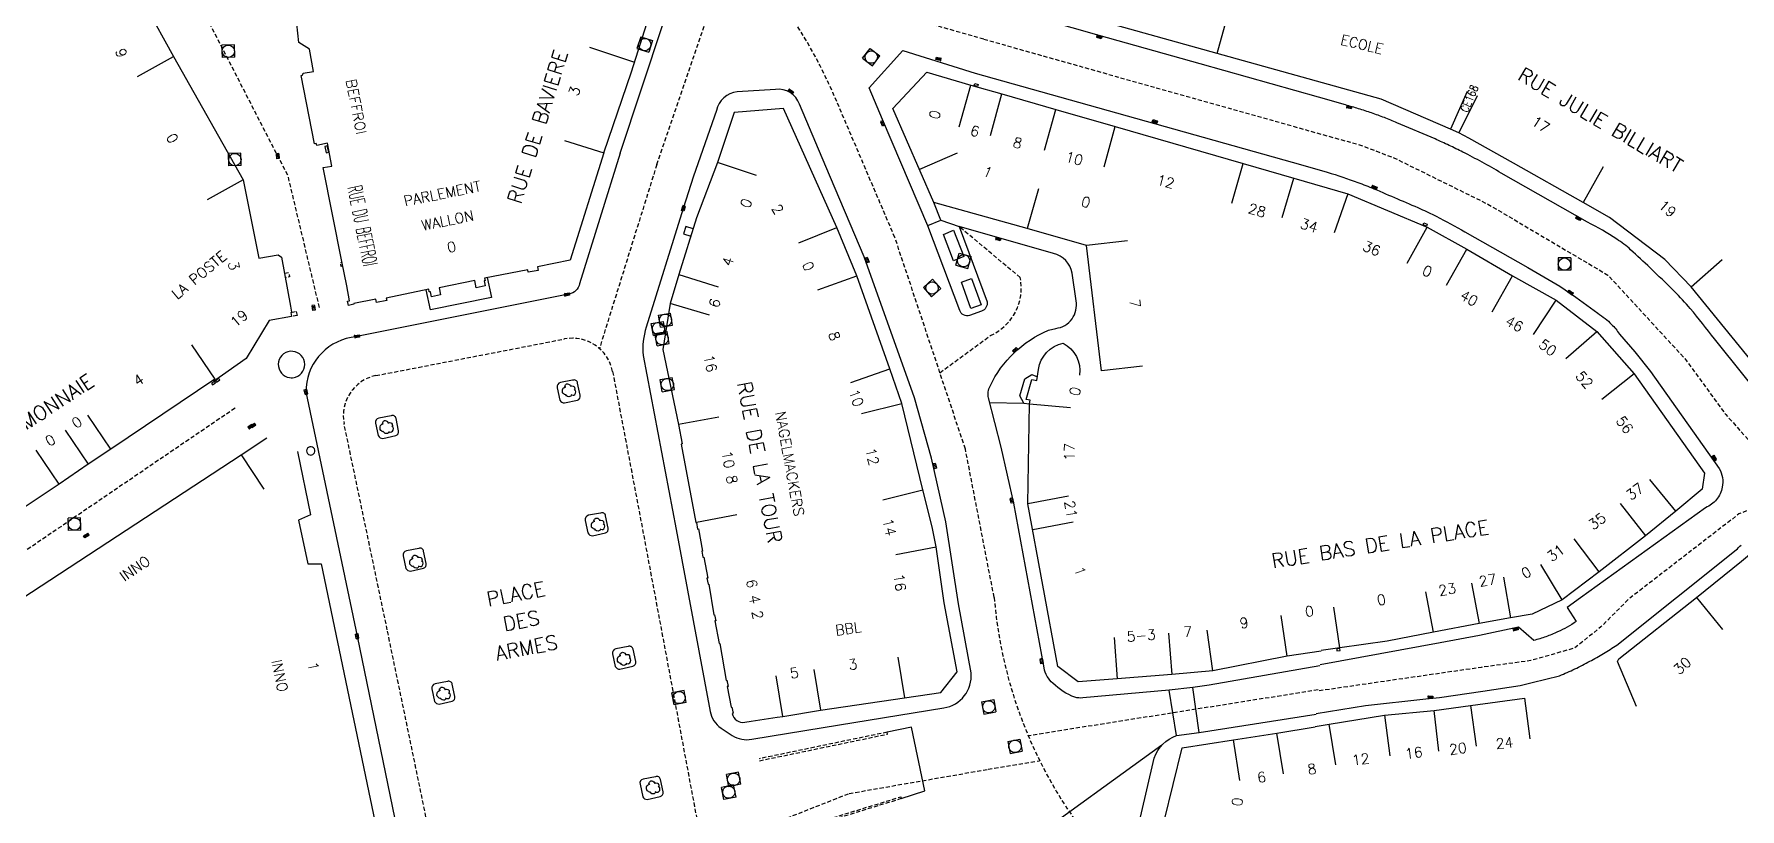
# Model space of a CAD drawing. Header units: millimetres. Extents: x 185000 to 186001, y 128000 to 129000.
# Drawn here: x 185351 to 185558.1, y 128127.7 to 128221.8 of the extents above; entities that cross this region are included whole.
import ezdxf
from ezdxf.enums import TextEntityAlignment as Align

# ---------------------------------------------------------------- set-up
doc = ezdxf.new("R2010")
doc.units = ezdxf.units.MM
doc.linetypes.add('DASHED', pattern=[0.75, 0.5, -0.25])
doc.layers.get('0').update_dxf_attribs({"linetype": 'CONTINUOUS'})
for name, color, linetype in [('W0001', 6, 'DASHED'), ('W0008', 7, 'CONTINUOUS'), ('W0100', 7, 'CONTINUOUS'), ('W0112', 1, 'DASHED'), ('W0300', 7, 'CONTINUOUS'), ('W0334', 7, 'CONTINUOUS'), ('W0400', 7, 'CONTINUOUS'), ('W0420', 7, 'CONTINUOUS'), ('W0984', 7, 'CONTINUOUS'), ('W0989', 7, 'CONTINUOUS'), ('W0991', 7, 'CONTINUOUS'), ('W1102', 7, 'CONTINUOUS')]:
    doc.layers.add(name, color=color, linetype=linetype)
doc.styles.get("Standard").update_dxf_attribs({"font": 'romans.shx', "width": 0.85})

# ---------------------------------------------------------------- blocks, each defined once
blk = doc.blocks.new('T400')
for p, q in [((-0.15, 0.3), (0.15, 0.3)), ((-0.15, -0.25), (-0.15, 0.3)), ((-0.15, 0.15), (0.15, 0.15)), ((-0.15, 0), (0.15, 0)), ((0.15, 0.3), (0.15, -0.25)), ((-0.15, -0.15), (0.15, -0.15)), ((-0.15, -0.25), (-0.15, -0.3)), ((-0.15, -0.3), (0.15, -0.3)), ((0.15, -0.3), (0.15, -0.25))]:
    blk.add_line(p, q)
blk = doc.blocks.new('T420')
for p, q in [((0.75, 0.75), (-0.75, 0.75)), ((-0.75, 0.75), (-0.75, -0.75)), ((0.75, 0.75), (0.75, -0.75)), ((0.75, -0.75), (-0.75, -0.75))]:
    blk.add_line(p, q)
blk.add_ellipse((0, 0), major_axis=(-0.53, 0.53), ratio=1, start_param=3.926991, end_param=10.210176)
blk = doc.blocks.new('T300')
for p, q in [((-0.8, 0.51), (-0.86, 0.34)), ((-0.86, 0.34), (-0.86, 0.17)), ((-0.86, 0.17), (-0.74, 0.06)), ((-0.69, 0.63), (-0.8, 0.51)), ((-0.8, -0.06), (-0.74, 0.06)), ((-0.74, 0.06), (-0.69, 0.11)), ((-0.57, 0.69), (-0.69, 0.63)), ((-0.46, 0.69), (-0.57, 0.69)), ((-0.29, 0.63), (-0.46, 0.69)), ((-0.29, 0.63), (-0.17, 0.74)), ((-0.23, 0.57), (-0.29, 0.63)), ((-0.17, 0.74), (-0.06, 0.8)), ((-0.06, 0.8), (0.06, 0.8)), ((0.06, 0.8), (0.23, 0.74)), ((0.23, 0.74), (0.34, 0.63)), ((0.34, 0.63), (0.4, 0.51)), ((0.46, 0.46), (0.34, 0.46)), ((0.4, 0.51), (0.4, 0.46)), ((0.57, 0.4), (0.46, 0.46)), ((0.57, 0.4), (0.69, 0.29)), ((0.69, 0.29), (0.74, 0.17)), ((0.74, 0.06), (0.69, -0.17)), ((0.74, 0.17), (0.74, 0.06)), ((-0.8, -0.17), (-0.8, -0.06)), ((-0.8, -0.23), (-0.8, -0.17)), ((-0.74, -0.34), (-0.8, -0.23)), ((-0.69, -0.4), (-0.74, -0.34)), ((-0.51, -0.46), (-0.69, -0.4)), ((-0.4, -0.46), (-0.51, -0.46)), ((-0.4, -0.46), (-0.34, -0.46)), ((-0.34, -0.46), (-0.34, -0.4)), ((-0.34, -0.51), (-0.34, -0.46)), ((-0.29, -0.63), (-0.34, -0.51)), ((-0.17, -0.74), (-0.29, -0.63)), ((-0.06, -0.8), (-0.17, -0.74)), ((0.06, -0.8), (-0.06, -0.8)), ((0.17, -0.74), (0.06, -0.8)), ((0.23, -0.69), (0.17, -0.74)), ((0.29, -0.46), (0.23, -0.46)), ((0.29, -0.63), (0.23, -0.69)), ((0.46, -0.4), (0.29, -0.46)), ((0.34, -0.51), (0.29, -0.63)), ((0.34, -0.51), (0.34, -0.46)), ((0.57, -0.34), (0.46, -0.4)), ((0.63, -0.29), (0.57, -0.34)), ((0.69, -0.17), (0.63, -0.29))]:
    blk.add_line(p, q)

msp = doc.modelspace()

# ---------------------------------------------------------------- linework, layer by layer
at = {"layer": 'W0001'}
for points in [[(185533.07, 128082.73), (185528.02, 128085.99), (185483.16, 128119.4, -0.175243), (185467.57, 128153.36), (185464.08, 128171.37), (185455.52, 128197.06), (185448.47, 128213.56, 0.154273), (185423.62, 128242.79), (185403.53, 128258.97), (185398.65, 128262.6), (185394.08, 128264.89), (185359.78, 128290.83), (185349.31, 128300.01), (185344.53, 128303.6, -0.061815), (185324.76, 128317.7), (185302.12, 128332.21), (185295.97, 128335.75)], [(185426.62, 128205.92), (185419.66, 128183.58, -0.292463)], [(185460.99, 128180.64), (185467.11, 128185.15, 0.35364), (185470.74, 128192.19), (185463.31, 128198.4)], [(185402.16, 128109), (185399.37, 128123.05), (185393.91, 128149.4), (185388.66, 128174.46, -0.409994), (185392.52, 128180.29), (185415.42, 128184.74, -0.412787), (185421.26, 128180.78), (185425.03, 128160.87), (185432.21, 128122.55, 0.202307)], [(185393.91, 128106.98, 0.062164), (185402.16, 128109, -0.035863), (185428.5, 128121.08), (185449.98, 128129.55), (185466.97, 128132.51)]]:
    msp.add_lwpolyline(points, format="xyb", dxfattribs=at)
at = {"layer": 'W0001', "flags": 128}
for points in [[(185814.71, 128326.84), (185801.76, 128318.34), (185779.19, 128302.97), (185752.4, 128283.34), (185744.33, 128276.19), (185730.64, 128261.43), (185714.42, 128242.59), (185703.92, 128230.57), (185700.88, 128226.92), (185695.55, 128223.11), (185689.77, 128219.76), (185680.18, 128214.74), (185671.35, 128210.48), (185666.02, 128208.35), (185659.63, 128207.28), (185653.84, 128208.65), (185651.86, 128210.93), (185650.04, 128212.6), (185646.59, 128214.86), (185643.85, 128215.32), (185639.28, 128215.16), (185614.17, 128209.68), (185607.32, 128206.03), (185604.88, 128203.29), (185600.32, 128198.72), (185595.3, 128190.81), (185588.75, 128184.27), (185582.02, 128177.49), (185569.08, 128168.21), (185565.13, 128166.53), (185557.97, 128163.49), (185544.58, 128153.14), (185541.23, 128149.79), (185538.03, 128147.21), (185532.71, 128145.68), (185526.7, 128144.86), (185506.87, 128141.99)], [(185385.68, 128188.57), (185381.87, 128204.52), (185371.99, 128223.76), (185368.64, 128230.57), (185364.26, 128229.08), (185356.91, 128240.52), (185365.01, 128250.19), (185377.29, 128259.03), (185382.69, 128266.38)], [(185466.32, 128221.14), (185505.96, 128209.98), (185512.04, 128208.28), (185516.17, 128206.7), (185527.48, 128201.12), (185542.07, 128192.5), (185551.4, 128182.36), (185556.38, 128175.56), (185560.27, 128171.19), (185563.07, 128168.52), (185564.99, 128166.47)], [(185375.43, 128176.33), (185320.68, 128139.08)]]:
    msp.add_lwpolyline(points, dxfattribs=at)
at = {"layer": 'W0001'}
for points in [[(185426.62, 128205.92), (185435.82, 128232.84)], [(185466.33, 128221.14), (185439.41, 128228.75)], [(185506.88, 128142.12), (185471.71, 128136.55)], [(185466.85, 128132.52), (185473.09, 128133.52)]]:
    msp.add_lwpolyline(points, dxfattribs=at)
at = {"layer": 'W0008'}
for points in [[(185422.18, 128207.3), (185427.4, 128223.05, 0.141981), (185427.57, 128224.49), (185422.83, 128237.89, 0.148591), (185421.37, 128239.76), (185410.84, 128247.69), (185400.76, 128255.3), (185401.86, 128256.72), (185396.96, 128260.33), (185395.9, 128258.9), (185391.86, 128261.91), (185367.19, 128280.33), (185346.68, 128295.46), (185347.72, 128296.9), (185342.39, 128300.85), (185341.31, 128299.4), (185329.6, 128308.12), (185322.04, 128313.7), (185323.12, 128315.16), (185304.93, 128327.08), (185294.53, 128333.85)], [(185507.12, 128145.04), (185493.68, 128142.71), (185491.7, 128142.43), (185488.81, 128142.09), (185478.33, 128141.17, -0.133811), (185477.38, 128141.24, -0.114561), (185474.71, 128142.94, -0.182204), (185473.64, 128144.79), (185469.94, 128164.79), (185468.44, 128171.58), (185466.87, 128177.57, -0.174409), (185467.07, 128179.02, -0.182337), (185474.15, 128185.8), (185475.07, 128186.02, 0.435399), (185477.51, 128189.38), (185477.05, 128192.74, 0.291367), (185474.77, 128195.13), (185463.31, 128198.4), (185466.71, 128189.25, -0.381617), (185466.02, 128188.12), (185464.58, 128187.6, -0.421369), (185463.4, 128188.21), (185459.54, 128198.49), (185454.01, 128211.37), (185452.42, 128215.23), (185456.48, 128219.75), (185465.25, 128217.03), (185465.25, 128217.03)], [(185463.23, 128152.56), (185461.69, 128162.53), (185459.95, 128170.28), (185457.89, 128177.58), (185451.81, 128194.73), (185447.14, 128205.7), (185443.94, 128213.24, 0.350923), (185441.03, 128215.04), (185436.39, 128214.74, 0.33435), (185433.87, 128212.48), (185431.07, 128204.52)], [(185422.18, 128207.3), (185417.25, 128191.45, -0.318077), (185415.95, 128190.2), (185415.72, 128190.14), (185390.23, 128185.05), (185389.52, 128184.91, 0.365132), (185384.03, 128178.3), (185390.24, 128148.64), (185395.69, 128122.31), (185396.19, 128119.83, -0.164727), (185395.56, 128117.23), (185393.95, 128114.93, -0.13886), (185392.01, 128113.52)], [(185431.07, 128204.52), (185429.84, 128200.6), (185425.33, 128186.17, 0.095284), (185424.96, 128182.74), (185428.96, 128161.62), (185433.1, 128139.52, 0.202736), (185434.42, 128137.49), (185435.79, 128136.57, 0.181604), (185438.15, 128136.13), (185446.82, 128137.55), (185461.46, 128139.93, 0.392096), (185464.77, 128144.19), (185463.23, 128152.56)], [(185531.29, 128090.39), (185521.53, 128097.67), (185517.57, 128100.63), (185502.7, 128111.72), (185486.46, 128123.83, -0.319359), (185485.32, 128126.69), (185487.01, 128133.84, -0.240826), (185489.72, 128136.57), (185492.47, 128136.96), (185506.64, 128139.19)]]:
    msp.add_lwpolyline(points, format="xyb", dxfattribs=at)
at = {"layer": 'W0008', "flags": 128}
for points in [[(185562.2, 128175.76), (185555.01, 128184.75, 0.013565), (185552.07, 128188.43, 0.022665), (185550.15, 128190.5, 0.004146), (185547.19, 128193.37, 0.005278), (185544.83, 128195.57, 0.041932), (185543.15, 128196.86, 0.02162), (185539.6, 128198.94), (185529.12, 128204.88, 0.008831), (185526.81, 128206.2, 0.008831), (185524.46, 128207.43, 0.00618), (185522.79, 128208.25, 0.00618), (185521.1, 128209.02), (185516.46, 128210.98, 0.009725), (185514.94, 128211.61, 0.009725), (185513.39, 128212.18, 0.009834), (185511.81, 128212.69, 0.009834), (185510.21, 128213.15), (185506.96, 128214.11), (185492.59, 128218.16), (185480.33, 128221.57), (185467.49, 128225.24)], [(185465.25, 128217.03), (185487.03, 128210.92), (185505.05, 128205.85), (185508.01, 128205, -0.007684), (185511.73, 128203.74, -0.014468), (185513.67, 128202.98, -0.001097), (185516.51, 128201.76, -0.001102), (185519.34, 128200.54, -0.017419), (185521.22, 128199.64, -0.009177), (185524.71, 128197.74), (185532.36, 128193.42), (185536.24, 128191.13), (185538.16, 128189.81), (185540.84, 128187.86, -0.030908), (185541.72, 128187.24, -0.030908), (185542.51, 128186.51, -0.021835), (185543.02, 128185.95, -0.021835), (185543.47, 128185.34), (185545.33, 128183.19), (185547.23, 128180.8), (185555.59, 128169, -0.086274), (185555.97, 128167.9, -0.086274), (185555.95, 128166.74, -0.124125), (185555.26, 128165.24, -0.124125), (185553.93, 128164.25), (185538.76, 128153.32), (185537.11, 128152.12), (185538.23, 128150.43, -0.018955), (185537.12, 128149.75, -0.018955), (185535.96, 128149.16, -0.022386), (185534.54, 128148.58, -0.022386), (185533.07, 128148.13), (185531.22, 128149.74), (185526.47, 128148.74), (185521.71, 128147.82), (185507.13, 128145.16)], [(185506.65, 128139.25), (185512.64, 128140.22), (185519.96, 128141.03), (185521.62, 128141.2), (185526.9, 128141.96), (185531.4, 128142.64), (185532.86, 128143.01), (185536.19, 128143.84, 0.01235), (185538.05, 128144.67, 0.01235), (185539.87, 128145.6, 0.011511), (185541.53, 128146.55, 0.011511), (185543.14, 128147.57), (185557.64, 128159.12, -0.049076), (185558.24, 128159.69, -0.049076)]]:
    msp.add_lwpolyline(points, format="xyb", dxfattribs=at)
at = {"layer": 'W0100', "flags": 128}
for points in [[(185381.65, 128267.32), (185375.98, 128259.78), (185372.87, 128262.12), (185370.08, 128258.32), (185369.21, 128258.97), (185368.4, 128259.56), (185363.33, 128253.1), (185355.19, 128242.69), (185354.72, 128243.02), (185353.36, 128241.25), (185355.58, 128236.78), (185357.77, 128232.25), (185358.76, 128230.19), (185360.84, 128231.37), (185364.5, 128224.98), (185364.62, 128225.11), (185367.96, 128219.03), (185376.4, 128204.08), (185378.32, 128194.53), (185380.65, 128194.97), (185381.07, 128194.66), (185382.16, 128188.71), (185382.29, 128187.98)], [(185561.23, 128179.95), (185552.19, 128191.07), (185548.98, 128194.37), (185542.28, 128199.48), (185539.06, 128201.3), (185530.6, 128206.08), (185525.19, 128209.12), (185523.97, 128209.77), (185522.98, 128210.21), (185514.55, 128213.86), (185494.63, 128219.4), (185480.84, 128223.26), (185467.92, 128226.86), (185469.26, 128231.68)], [(185389.02, 128191.21), (185388.39, 128194.16), (185386.13, 128205.55), (185387.18, 128205.74), (185386.65, 128208.52), (185385.37, 128208.24), (185385.29, 128208.46), (185385.07, 128208.44), (185383.46, 128216.73)], [(185463.34, 128210.51), (185464.76, 128215.57), (185468.52, 128214.49), (185475.05, 128212.6), (185482.27, 128210.52), (185497.79, 128206.03), (185503.93, 128204.28), (185510.51, 128202.35), (185520.14, 128198.3), (185524.94, 128195.63), (185530.5, 128192.39), (185535.78, 128189.46), (185540.74, 128185.66), (185545.25, 128180.49), (185553.78, 128168.46), (185553.52, 128166.49), (185550.33, 128163.82), (185546.65, 128160.84), (185541.01, 128156.48), (185536.53, 128153.08), (185532.89, 128151.34), (185530.26, 128150.87), (185526.44, 128150.19), (185520.89, 128149.12), (185515.29, 128148.05), (185509.52, 128147.22), (185507.27, 128146.89)], [(185370.16, 128184.01), (185372.97, 128179.87), (185360.36, 128171.34), (185357.6, 128169.52), (185354.09, 128167.11), (185348.51, 128163.38), (185342.73, 128159.49), (185338.6, 128156.85), (185334.36, 128154.12), (185328.07, 128150.06), (185323.84, 128147.32)], [(185330.94, 128140.74), (185338.42, 128145.7), (185343.44, 128149.05), (185347.19, 128151.68), (185376.18, 128170.68), (185379.3, 128172.75)], [(185545.55, 128140.11), (185543.22, 128145.58), (185543.4, 128145.88), (185552.84, 128153.36), (185558.29, 128157.77), (185559.76, 128158.96), (185562.9, 128155.08)], [(185506.52, 128137.7), (185508.25, 128137.97), (185514.96, 128139.06), (185520.97, 128139.64), (185525.41, 128140.25), (185531.95, 128141.13), (185532.61, 128136.17)]]:
    msp.add_lwpolyline(points, dxfattribs=at)
at = {"layer": 'W0100'}
for points in [[(185420.2, 128207.35), (185420.2, 128207.35), (185423.54, 128217.17), (185425.7, 128223.95), (185423.84, 128229.06), (185420.63, 128238.37), (185415.1, 128242.55), (185409.86, 128246.41), (185404.65, 128250.23), (185399.58, 128254.06), (185398.45, 128252.56)], [(185485.58, 128181.45), (185480.62, 128180.85), (185478.79, 128196.07), (185471.56, 128198.15), (185460.23, 128201.29), (185455.29, 128212.73), (185459.4, 128217.12), (185464.76, 128215.57)], [(185461.52, 128152.69), (185460.55, 128159.49), (185460.04, 128161.92), (185458.92, 128166.42), (185456.37, 128176.89), (185454.91, 128181.1), (185450.89, 128192.39), (185448.49, 128198.29), (185442.01, 128212.72), (185436.03, 128212.25), (185434, 128206.16), (185431.44, 128199.43)], [(185420.2, 128207.35), (185416.12, 128194.29), (185412.16, 128193.49), (185412.24, 128193.07), (185411, 128192.84), (185410.95, 128193.15), (185405.73, 128192.14), (185405.79, 128191.82), (185405.67, 128191.8), (185405.79, 128191.18), (185404.69, 128190.96), (185404.52, 128191.82), (185400.19, 128190.95), (185400.36, 128190.09), (185399.27, 128189.87), (185399.14, 128190.48), (185399.01, 128190.46), (185398.95, 128190.77), (185393.78, 128189.71), (185393.84, 128189.4), (185392.59, 128189.17), (185392.52, 128189.59), (185389.85, 128189.06), (185389.87, 128188.96), (185389.2, 128188.82), (185389.09, 128189.33), (185389.33, 128189.38), (185389.02, 128191.21)], [(185382.21, 128187.97), (185382.3, 128187.47), (185379.59, 128186.98), (185376.79, 128182.36), (185372.81, 128179.58)], [(185383.01, 128171.07), (185384.59, 128163.4), (185383.13, 128162.74), (185384.26, 128157.45), (185385.87, 128157.44), (185393.83, 128119.37), (185391.23, 128116.12)], [(185533.67, 128092.38), (185525.68, 128098.16), (185519.33, 128102.96), (185510.89, 128109.24), (185505.08, 128113.51), (185501.95, 128115.89), (185496.21, 128120.15), (185488.22, 128126.18), (185490.39, 128135.08), (185496.61, 128136.05), (185501.9, 128136.89), (185506.53, 128137.65)]]:
    msp.add_lwpolyline(points, dxfattribs=at)
at = {"layer": 'W0100', "flags": 128}
msp.add_lwpolyline([(185383.48, 128216.71), (185383.67, 128216.8), (185383.7, 128217.02), (185384.97, 128217.22), (185384.48, 128219.94), (185383.16, 128220.74), (185382.83, 128224.13, -0.063738), (185381.25, 128223.72, -0.073184), (185379.82, 128223.75, -0.114914), (185377.23, 128224.84, -0.1056), (185375.18, 128227.11, -0.132815), (185374.48, 128229.75, -0.115967), (185375.21, 128232.77, -0.230376), (185379.02, 128235.97), (185380.92, 128236.26, -0.099278), (185382.89, 128235.85, -0.089293), (185384.76, 128234.63), (185388.83, 128239.96), (185398.78, 128252.99), (185399.38, 128253.78)], format="xyb", dxfattribs=at)
for points in [[(185465.15, 128215.5), (185465.22, 128215.76), (185465.63, 128215.65), (185465.56, 128215.39)], [(185386.51, 128207.34), (185386.82, 128207.42), (185386.62, 128208.17), (185386.31, 128208.09)], [(185519.63, 128198.6), (185519.71, 128198.82), (185520.13, 128198.66), (185520.05, 128198.45)], [(185373.04, 128179.4), (185372.92, 128179.59), (185372.57, 128179.36), (185372.69, 128179.17)], [(185373.57, 128179.77), (185373.43, 128179.95), (185373.06, 128179.67), (185373.2, 128179.49)], [(185509.15, 128147.11), (185509.18, 128146.85), (185509.57, 128146.9), (185509.55, 128147.16)]]:
    msp.add_lwpolyline(points, close=True, dxfattribs=at)
at = {"layer": 'W0100'}
for points in [[(185431.44, 128199.43), (185429.29, 128192.57), (185428.23, 128189.06), (185427.36, 128183.44), (185429.26, 128174.34), (185429.69, 128171.99), (185429.58, 128171.97), (185431.36, 128162.46), (185431.43, 128162.47), (185431.58, 128161.66), (185431.68, 128161.68), (185432.17, 128158.98), (185432.08, 128158.96), (185432.22, 128158.23), (185432.32, 128158.24), (185432.8, 128155.71), (185432.7, 128155.69), (185432.84, 128154.96), (185432.94, 128154.98), (185433.54, 128151.24), (185433.63, 128151.26), (185433.78, 128150.51), (185433.68, 128150.5), (185434.2, 128147.74), (185434.29, 128147.76), (185435.04, 128143.28), (185435.14, 128143.3), (185435.28, 128142.55), (185435.18, 128142.53), (185435.65, 128140.01), (185435.75, 128140.03), (185435.89, 128139.28), (185435.79, 128139.26, 0.39367), (185437.32, 128138.19), (185438.08, 128138.31), (185441.22, 128138.83), (185441.93, 128138.9), (185446.49, 128139.66), (185461.08, 128141.79), (185463.09, 128144.3), (185461.52, 128152.69)], [(185507.26, 128146.83), (185503.13, 128146.21), (185494.13, 128144.42), (185489.12, 128144.01), (185482.52, 128143.48), (185477.76, 128143.09), (185475.31, 128144.96), (185471.67, 128164.73), (185471.86, 128176.87), (185471.93, 128177.31), (185471.45, 128177.4), (185472.13, 128179.83), (185472.76, 128179.68), (185472.95, 128181.05, -0.317773), (185475.94, 128184.21, -0.317773), (185477.94, 128180.35)]]:
    msp.add_lwpolyline(points, format="xyb", dxfattribs=at)
for points in [[(185463.88, 128194.75), (185462.65, 128194.24), (185461.41, 128197.43), (185462.64, 128197.94)], [(185465.99, 128188.89), (185464.75, 128188.44), (185463.6, 128191.63), (185464.84, 128192.08)]]:
    msp.add_lwpolyline(points, close=True, dxfattribs=at)
at = {"layer": 'W0112', "flags": 128}
for points in [[(185388.51, 128193.57), (185388.3, 128193.53), (185388.23, 128194.02), (185388.41, 128194.06)], [(185381.43, 128192.71), (185381.95, 128192.8), (185382.06, 128192.28), (185381.53, 128192.18)], [(185388.47, 128193.77), (185388.45, 128193.86)]]:
    msp.add_lwpolyline(points, dxfattribs=at)
at = {"layer": 'W0112'}
for points in [[(185382.22, 128187.96), (185382.86, 128188.09), (185382.96, 128187.58), (185382.3, 128187.47)], [(185439.09, 128133.52), (185454.64, 128136.76), (185454.6, 128136.99), (185439.04, 128133.76)], [(185441.58, 128124.63), (185456.23, 128129.14), (185456.3, 128128.92), (185441.65, 128124.4)]]:
    msp.add_lwpolyline(points, dxfattribs=at)
at = {"layer": 'W0334'}
msp.add_line((185487.92, 128135.41), (185469.43, 128122.05), dxfattribs=at)
for points in [[(185461.09, 128199.17), (185460.23, 128201.29)], [(185431.03, 128198.13), (185430.16, 128198.4), (185429.85, 128197.49), (185430.74, 128197.21)], [(185459.53, 128198.53), (185461.09, 128199.17), (185463.31, 128198.4)], [(185406.04, 128192.2), (185406.56, 128189.77), (185399.16, 128188.28), (185398.64, 128190.71)], [(185471.18, 128176.93), (185470.68, 128177.84), (185471.29, 128179.88), (185472.15, 128180.44), (185472.82, 128180.14)], [(185467.01, 128177.03), (185471.18, 128176.93), (185471.86, 128176.87)], [(185492.47, 128136.96), (185491.7, 128142.43)], [(185489.72, 128136.57), (185488.81, 128142.09)], [(185456.3, 128128.92), (185459.17, 128129.86), (185457.53, 128137.6), (185454.6, 128136.99)]]:
    msp.add_lwpolyline(points, dxfattribs=at)
for points in [[(185382.77, 128180.1, 8.920937), (185382.06, 128180.04, 0.112096)], [(185414.92, 128179.45, 0.412946), (185414.53, 128178.82), (185414.86, 128177.3, 0.298146), (185415.41, 128176.97), (185416.98, 128177.32, 0.379677), (185417.33, 128177.9), (185417.01, 128179.39, 0.501709), (185416.41, 128179.72)], [(185392.88, 128175.14, 0.412946), (185392.49, 128174.51), (185392.82, 128173, 0.298146), (185393.37, 128172.67), (185394.94, 128173.01, 0.379677), (185395.28, 128173.59), (185394.97, 128175.08, 0.501709), (185394.37, 128175.41)], [(185384.96, 128170.77, 4.111238), (185384.51, 128170.66, 0.243236)], [(185418.32, 128163.33, 0.412946), (185417.93, 128162.69), (185418.26, 128161.18, 0.298146), (185418.81, 128160.85), (185420.38, 128161.2, 0.379677), (185420.73, 128161.77), (185420.41, 128163.26, 0.501709), (185419.81, 128163.6)], [(185396.23, 128159.03, 0.412946), (185395.84, 128158.4), (185396.17, 128156.88, 0.298146), (185396.72, 128156.55), (185398.29, 128156.9, 0.379677), (185398.64, 128157.48), (185398.32, 128158.97, 0.501709), (185397.73, 128159.3)], [(185421.65, 128147.12, 0.412946), (185421.26, 128146.49), (185421.59, 128144.97, 0.298146), (185422.14, 128144.64), (185423.71, 128144.99, 0.379677), (185424.06, 128145.57), (185423.74, 128147.06, 0.501709), (185423.14, 128147.39)], [(185399.71, 128142.87, 0.412946), (185399.32, 128142.24), (185399.65, 128140.73, 0.298146), (185400.2, 128140.4), (185401.77, 128140.74, 0.379677), (185402.12, 128141.32), (185401.8, 128142.81, 0.501709), (185401.21, 128143.14)], [(185424.97, 128131.3, 0.412946), (185424.59, 128130.67), (185424.92, 128129.16, 0.298146), (185425.46, 128128.83), (185427.04, 128129.17, 0.379677), (185427.38, 128129.75), (185427.07, 128131.24, 0.501709), (185426.47, 128131.57)]]:
    msp.add_lwpolyline(points, format="xyb", close=True, dxfattribs=at)
at = {"layer": 'W1102'}
for p, q in [((185494.63, 128219.4), (185495.97, 128224.22)), ((185363.59, 128216.6), (185367.96, 128219.03)), ((185418.46, 128220.19), (185423.93, 128218.33)), ((185525, 128214.79), (185522.98, 128210.21)), ((185467.13, 128209.45), (185468.52, 128214.49)), ((185526.19, 128214.25), (185523.97, 128209.77)), ((185473.69, 128207.66), (185475.05, 128212.6)), ((185480.91, 128205.63), (185482.27, 128210.52)), ((185463.08, 128207.29), (185458.49, 128205.31)), ((185438.74, 128204.58), (185434, 128206.16)), ((185496.42, 128201.22), (185497.79, 128206.03)), ((185541.51, 128205.66), (185539.06, 128201.3)), ((185376.4, 128204.08), (185372.04, 128201.62)), ((185472.94, 128202.96), (185471.56, 128198.15)), ((185502.54, 128199.48), (185503.93, 128204.28)), ((185510.51, 128202.35), (185508.83, 128197.64)), ((185443.85, 128196.41), (185448.49, 128198.29)), ((185517.71, 128193.93), (185520.14, 128198.3)), ((185483.75, 128196.67), (185478.79, 128196.07)), ((185522.47, 128191.28), (185524.94, 128195.63)), ((185552.19, 128191.07), (185555.92, 128194.4)), ((185446.17, 128190.71), (185450.89, 128192.39)), ((185528.03, 128188.05), (185530.5, 128192.39)), ((185533.03, 128185.28), (185535.78, 128189.46)), ((185536.97, 128182.37), (185540.74, 128185.66)), ((185450.18, 128179.46), (185454.91, 128181.1)), ((185545.25, 128180.49), (185541.32, 128177.39)), ((185360.36, 128171.34), (185357.58, 128175.5)), ((185451.49, 128175.7), (185456.37, 128176.89)), ((185471.86, 128176.87), (185476.84, 128176.41)), ((185354.81, 128173.67), (185357.6, 128169.52)), ((185354.09, 128167.11), (185351.28, 128171.25)), ((185376.18, 128170.68), (185378.94, 128166.51)), ((185550.33, 128163.82), (185547.15, 128167.68)), ((185454.07, 128165.22), (185458.92, 128166.42)), ((185476.59, 128165.63), (185471.67, 128164.73)), ((185543.54, 128164.76), (185546.65, 128160.84)), ((185477.17, 128162.49), (185472.25, 128161.58)), ((185455.63, 128158.56), (185460.55, 128159.49)), ((185541.01, 128156.48), (185537.97, 128160.45)), ((185536.53, 128153.08), (185533.93, 128157.35)), ((185525.53, 128155.1), (185526.44, 128150.19)), ((185529.38, 128155.8), (185530.26, 128150.87)), ((185520.89, 128149.12), (185519.95, 128154.03)), ((185552.84, 128153.36), (185555.97, 128149.46)), ((185509.52, 128147.22), (185508.8, 128152.17)), ((185482.12, 128148.47), (185482.52, 128143.48)), ((185488.72, 128149), (185489.12, 128144.01)), ((185525.41, 128140.25), (185526.08, 128135.29)), ((185514.96, 128139.06), (185515.6, 128134.1)), ((185521.55, 128134.68), (185520.97, 128139.64)), ((185497.38, 128131.11), (185496.61, 128136.05)), ((185502.68, 128131.95), (185501.9, 128136.89)), ((185509.05, 128133.04), (185508.25, 128137.97))]:
    msp.add_line(p, q, dxfattribs=at)
for points in [[(185415.43, 128208.84), (185420.2, 128207.35)], [(185429.29, 128192.57), (185434.06, 128191.07)], [(185433.02, 128187.62), (185428.23, 128189.06)], [(185434.17, 128175.26), (185429.26, 128174.34)], [(185436.34, 128163.39), (185431.43, 128162.47)], [(185503.13, 128146.21), (185502.39, 128151.16)], [(185494.13, 128144.42), (185493.44, 128149.38)], [(185445.67, 128144.59), (185446.49, 128139.66)], [(185455.87, 128146.08), (185456.69, 128141.15)], [(185441.93, 128138.9), (185441.11, 128143.83)]]:
    msp.add_lwpolyline(points, dxfattribs=at)

# ---------------------------------------------------------------- block references
at = {"layer": 'W0300', "rotation": 189.9803984068742}
for p in [(185415.88, 128178.51), (185393.75, 128174.04), (185419.41, 128162.2), (185397.36, 128157.7), (185422.56, 128145.9), (185400.66, 128141.67), (185426.1, 128130.29)]:
    msp.add_blockref('T300', p, dxfattribs=at)
at = {"layer": 'W0400'}
for p, rotation in [((185480.33, 128221.42), 250.9630584450422), ((185460.83, 128218.75), 74.77744905724711), ((185442.87, 128214.8), 236.9556377781098), ((185510.65, 128212.89), 259.2529746103973), ((185454.04, 128210.91), 203.2460912029038), ((185487.1, 128211.14), 69.30781688527048), ((185380.63, 128206.94), 183.6359594540158), ((185513.71, 128203.14), 245.6423442563124), ((185429.84, 128200.6), 163.2588324177393), ((185538.47, 128199.39), 242.1408010452413), ((185468.06, 128196.89), 254.0813423799141), ((185452.15, 128194.3), 199.5240243489602), ((185415.72, 128190.14), 279.9803984068742), ((185537.54, 128190.37), 55.46782978729455), ((185384.96, 128188.53), 188.2573011839901), ((185390.23, 128185.05), 279.9803984068742), ((185470.13, 128183.4), 132.6267700085217), ((185384.03, 128178.3), 11.24766961987642), ((185377.31, 128174.11), 304.9366214686411), ((185377.63, 128174.22), 123.4796138096092), ((185460.37, 128169.31), 192.6322290640093), ((185554.96, 128170.28), 33.30846118531839), ((185469.71, 128165.12), 191.7687381504424), ((185357.38, 128160.86), 122.5028020774736), ((185390.24, 128148.64), 11.01737536481864), ((185530.87, 128149.49), 282.8702799069753), ((185473.33, 128145.6), 189.6782738279321), ((185520.53, 128141.22), 270.88860101968)]:
    msp.add_blockref('T400', p, dxfattribs=dict(at, rotation=rotation))
at = {"layer": 'W0420'}
for p, rotation in [((185425.16, 128220.49), 72.59729634031551), ((185374.62, 128219.68), 271.84698), ((185452.66, 128218.97), 143.3029795673732), ((185375.41, 128206.52), 271.84698), ((185463.86, 128194.23), 164.0813423799141), ((185460.04, 128190.93), 131.3819684154413), ((185427.68, 128187.02), 189.9803984068742), ((185426.82, 128186.01), 189.9803984068742), ((185427.26, 128184.78), 189.9803984068742), ((185427.9, 128179.2), 189.9803984068742), ((185355.94, 128162.25), 271.84698), ((185429.33, 128141.19), 280.647993799397), ((185466.92, 128140.07), 100.4362673490023), ((185470.1, 128135.27), 100.4362673490023), ((185435.95, 128131.26), 281.6370322971746), ((185435.36, 128129.7), 281.6370322971746)]:
    msp.add_blockref('T420', p, dxfattribs=dict(at, rotation=rotation))
msp.add_blockref('T420', (185536.8, 128193.83), dxfattribs=at)

# ---------------------------------------------------------------- texts
at = {"layer": 'W0984'}
for s, rotation, p in [('ECOLE', 346.5666, (185512.22, 128220.52)), ('BEFFROI', 280.9682, (185390.14, 128212.94)), ('PARLEMENT', 11.3752, (185400.58, 128202.39)), ('WALLON', 11.3752, (185401.23, 128199.13)), ('LA POSTE', 39.7313, (185371.07, 128192.5)), ('NAGELMACKERS', 280.3702, (185442.77, 128169.59)), ('INNO', 34.2734, (185363.28, 128156.87)), ('BBL', 8.2951, (185449.86, 128149.56)), ('INNO', 281.8208, (185380.86, 128143.85))]:
    msp.add_text(s, height=1.25, rotation=rotation, dxfattribs=at).set_placement(p, align=Align.MIDDLE)
at = {"layer": 'W0989'}
for s, rotation, p in [('RUE DE BAVIERE', 72.7001, (185412.16, 128210.54)), ('RUE JULIE BILLIART', 329.4324, (185541.17, 128211.31)), ('RUE DE LA MONNAIE', 33.3534, (185348, 128173.31)), ('RUE DE LA TOUR', 280.9458, (185439.11, 128169.75)), ('RUE BAS DE LA PLACE', 9.0014, (185514.42, 128159.85)), ('PLACE', 11.0042, (185409.53, 128153.79)), ('DES', 11.0042, (185410.17, 128150.52)), ('ARMES', 11.0042, (185410.8, 128147.25))]:
    msp.add_text(s, height=1.75, rotation=rotation, dxfattribs=at).set_placement(p, align=Align.MIDDLE)
at = {"layer": 'W0989', "width": 0.5}
msp.add_text('RUE DU BEFFROI', height=1.75, rotation=281.3737, dxfattribs=at).set_placement((185390.91, 128198.48), align=Align.MIDDLE)
at = {"layer": 'W0991'}
for s, rotation, p in [('9', 290.8201, (185361.62, 128219.46)), ('3', 71.2554, (185416.64, 128214.84)), ('0', 74.9171, (185460.37, 128211.98)), ('6', 344.441, (185465.23, 128209.98)), ('17', 326.5941, (185533.91, 128210.79)), ('0', 299.4436, (185367.82, 128209.1)), ('8', 344.707, (185470.42, 128208.55)), ('10', 344.3624, (185477.3, 128206.65)), ('1', 336.2558, (185466.79, 128205)), ('12', 344.441, (185488.4, 128203.84)), ('0', 69.1952, (185437.46, 128201.22)), ('2', 302.0256, (185441.3, 128200.49)), ('0', 344.5559, (185478.71, 128201.36)), ('28', 344.1248, (185499.49, 128200.35)), ('19', 318.7948, (185549.3, 128200.56)), ('34', 343.6519, (185505.81, 128198.52)), ('0', 11.3752, (185401.71, 128195.91)), ('36', 337.1439, (185513.39, 128195.72)), ('3', 281.3754, (185375.29, 128193.63)), ('4', 72.5867, (185435.26, 128194.14)), ('0', 292.18, (185445.01, 128193.56)), ('0', 337.1439, (185520.14, 128192.97)), ('40', 329.8056, (185525.21, 128189.69)), ('19', 39.7313, (185375.92, 128187.23)), ('6', 72.5867, (185433.65, 128189.1)), ('7', 276.8688, (185484.67, 128189.06)), ('46', 330.8985, (185530.71, 128186.56)), ('8', 289.6049, (185448.18, 128185.09)), ('50', 322.7712, (185534.77, 128183.69)), ('16', 281.7543, (185433.13, 128181.77)), ('4', 34.1056, (185363.72, 128179.76)), ('52', 311.0708, (185539.22, 128179.79)), ('10', 289.1442, (185450.83, 128177.58)), ('0', 74.3478, (185477.39, 128178.38)), ('0', 33.322, (185356.23, 128174.61)), ('56', 307.0412, (185544.1, 128174.31)), ('0', 34.4987, (185353.01, 128172.44)), ('12', 283.8472, (185452.78, 128170.46)), ('17', 88.6495, (185476.71, 128171.02)), ('10 8', 280.3702, (185435.46, 128169.15)), ('37', 36.9574, (185545.34, 128166.22)), ('21', 280.4344, (185476.88, 128164.06)), ('35', 36.9574, (185540.77, 128162.62)), ('14', 283.2015, (185454.85, 128161.89)), ('31', 36.9574, (185535.74, 128158.76)), ('1', 287.8508, (185478.01, 128156.56)), ('0', 28.643, (185532.15, 128156.38)), ('6 4 2', 280.3073, (185438.51, 128153.13)), ('16', 278.1823, (185456.12, 128155.16)), ('23', 10.7562, (185522.57, 128154.33)), ('27', 10.2646, (185527.47, 128155.45)), ('0', 10.7562, (185514.57, 128153.07)), ('9', 11.2464, (185497.91, 128150.27)), ('0', 8.4698, (185505.84, 128151.67)), ('5-3', 4.5962, (185485.42, 128148.73)), ('7', 4.623, (185491.08, 128149.19)), ('1', 281.8152, (185384.93, 128144.99)), ('5', 9.4709, (185443.32, 128144.18)), ('3', 9.4709, (185450.42, 128145.23)), ('30', 42.9385, (185551.1, 128145.07)), ('24', 6.5124, (185529.52, 128135.68)), ('12', 7.5085, (185512.06, 128133.7)), ('16', 7.5085, (185518.51, 128134.48)), ('20', 7.7369, (185523.86, 128134.99)), ('6', 9.0045, (185500.03, 128131.53)), ('8', 9.3469, (185506.14, 128132.52)), ('0', 83.311, (185497.08, 128128.53))]:
    msp.add_text(s, height=1.25, rotation=rotation, dxfattribs=at).set_placement(p, align=Align.MIDDLE)
at = {"layer": 'W0991', "width": 0.8}
msp.add_text('CE168', height=1, rotation=66.934, dxfattribs=at).set_placement((185525.26, 128213.93), align=Align.MIDDLE)

doc.saveas('drawing.dxf')
